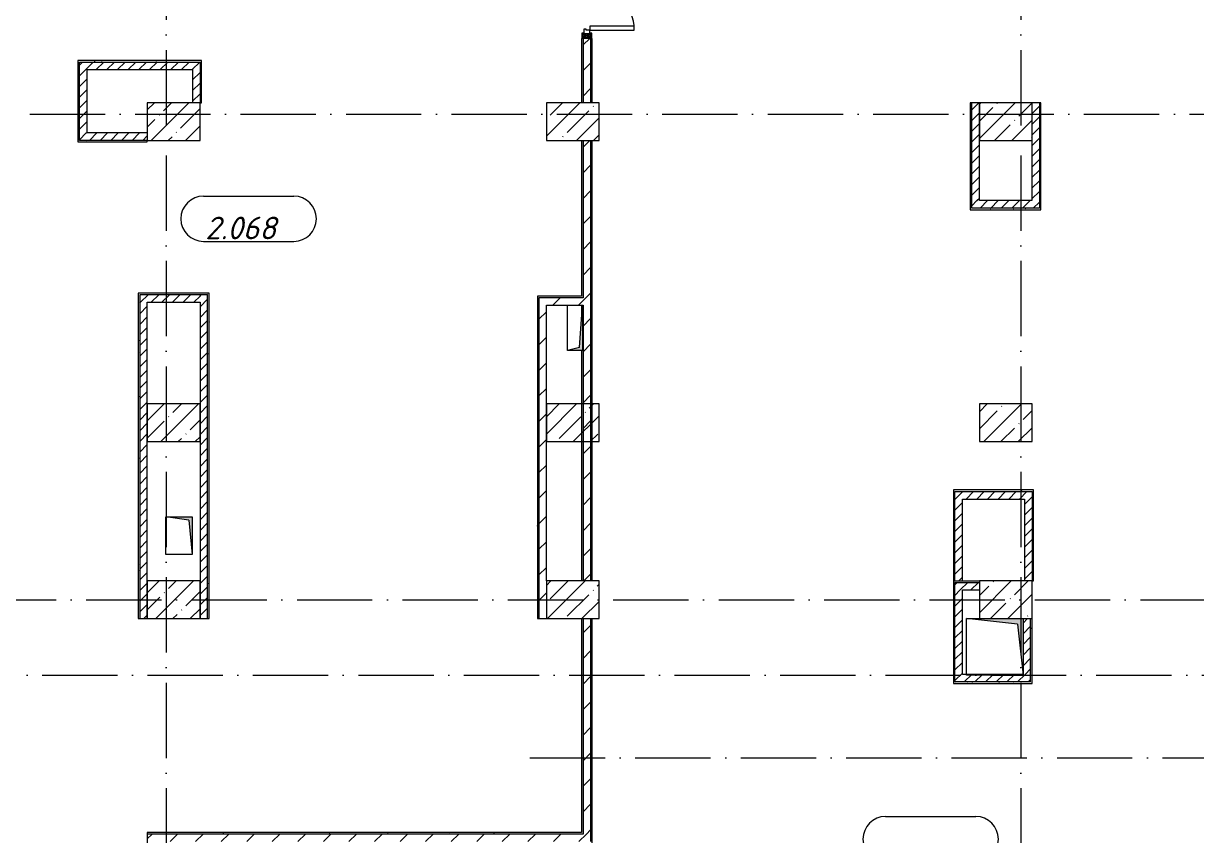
# Model space of a CAD drawing. Header units: millimetres. Extents: x -6467 to 106027, y -7090 to 195095.
# Drawn here: x 75855 to 91435, y 72451 to 83233 of the extents above; entities that cross this region are included whole.
import ezdxf

# ---------------------------------------------------------------- set-up
doc = ezdxf.new("R2010")
doc.units = ezdxf.units.MM
doc.linetypes.add('50_200_ШТРИХ_1Т_ш5_п1_п1_', pattern=[1400, 1000, -200, 0, -200])
for name, color, linetype, lineweight, true_color in [('A-AREA-IDEN-1', 7, 'Continuous', 9, 0xaaaaaa), ('I-WALL-1', 7, 'Continuous', 5, 0x787878), ('M-EQPM-1', 7, 'Continuous', 9, 0xaaaaaa), ('M-EQPM-2', 7, 'Continuous', 9, 0xe2e2e2), ('Оси-3', 7, '50_200_ШТРИХ_1Т_ш5_п1_п1_', 9, 0xaaaaaa)]:
    doc.layers.add(name, color=color, linetype=linetype, lineweight=lineweight, true_color=true_color)
for name, color, linetype, lineweight in [('A-DOOR', 7, 'Continuous', 9), ('A-DOOR-2', 7, 'Continuous', 5), ('A-DOOR-FRAM', 7, 'Continuous', 9), ('A-DOOR-FRAM-2', 7, 'Continuous', 5), ('A-WALL', 7, 'Continuous', 5), ('A-WALL-FNSH-1', 7, 'Continuous', 5), ('I-WALL', 7, 'Continuous', 5), ('S-COLS', 7, 'Continuous', 9), ('S-COLS-1', 7, 'Continuous', 5)]:
    doc.layers.add(name, color=color, linetype=linetype, lineweight=lineweight)
doc.styles.add('ISOCPEUR_I', font='isocpeui.ttf', dxfattribs={"height": 300})
pattern_1 = [(0, (0, 0), (406.4, 101.6), [6.706, -298.094, 6.706, -298.094, -1625.6]), (0, (0, 0), (406.4, 101.6), [-609.6, 6.706, -602.894, 6.706, -298.094, -711.2]), (0, (0, 0), (406.4, 101.6), [-1524, 6.706, -196.494, 6.706, -501.294]), (120, (152.4, 50.8), (-291.18818, 301.15272), [6.706, -298.094, 6.706, -298.094, -1625.6]), (120, (152.4, 50.8), (-291.18818, 301.15272), [-609.6, 6.706, -602.894, 6.706, -298.094, -711.2]), (120, (152.4, 50.8), (-291.18818, 301.15272), [-1524, 6.706, -196.494, 6.706, -501.294]), (240, (203.2, 254), (-115.21182, -402.75272), [6.706, -298.094, 6.706, -298.094, -1625.6]), (240, (203.2, 254), (-115.21182, -402.75272), [-609.6, 6.706, -602.894, 6.706, -298.094, -711.2]), (240, (203.2, 254), (-115.21182, -402.75272), [-1524, 6.706, -196.494, 6.706, -501.294])]
pattern_2 = [(45, (0, 0), (-169.70563, 169.70563), [])]
pattern_3 = [(45, (0, 0), (-228.0985, 228.0985), []), (45, (228.1, 0), (-228.0985, 228.0985), [403.225, -80.645, 6.706, -73.939])]
pattern_4 = [(45, (0, 0), (-70.71068, 70.71068), [])]

# ---------------------------------------------------------------- blocks, each defined once
blk = doc.blocks.new('110_Дверь_СКБ_2Ст_Наружная1 - СОШ_Д-07_1760_1440_х2400мм_Все учебные помещения_ читальные залы_EIW30-25916202-АИ_План этажа Радиаторы_2')
at = {"layer": 'A-DOOR-2'}
h = blk.add_hatch(dxfattribs=at)
h.set_pattern_fill('FP_137', color=256, style=0, pattern_type=2)
h.set_pattern_definition([(135, (1456.41, 134.685), (-14.14214, -14.14214), []), (225, (1456.41, 134.685), (14.14214, -14.14214), [])])
h.paths.add_polyline_path([(899.5, -60), (899.5, 60), (839.5, 60), (839.5, -60)])
at = {"layer": 'A-DOOR-FRAM-2'}
h = blk.add_hatch(dxfattribs=at)
h.set_pattern_fill('FP_138', color=256, style=0, pattern_type=2)
h.set_pattern_definition([(45, (-666.384, 134.685), (-14.1421, 14.1421), []), (135, (-666.384, 134.685), (-14.1421, -14.1421), [])])
h.paths.add_polyline_path([(-800.5, 60), (-860.5, 60), (-860.5, -60), (-800.5, -60), (-800.5, 49.8)])
at = {"layer": 'A-DOOR'}
for p, q in [((-750.5, 990), (-750.5, 40)), ((-700.5, 990), (-750.5, 990)), ((-700.5, 40), (-700.5, 990)), ((789.5, 630), (739.5, 630)), ((739.5, 630), (739.5, 40)), ((789.5, 40), (789.5, 630)), ((-750.5, 40), (-700.5, 40)), ((739.5, 40), (789.5, 40))]:
    blk.add_line(p, q, dxfattribs=at)
at = {"layer": 'A-DOOR-2'}
for p, q in [((-792.5, 68), (-862.5, 68)), ((-862.5, 68), (-862.5, 60)), ((-862.5, 60), (-800.5, 60)), ((-800.5, 60), (-800.5, 40)), ((-800.5, 40), (-792.5, 40)), ((-792.5, 40), (-792.5, 68)), ((901.5, 68), (831.5, 68)), ((831.5, 68), (831.5, 40)), ((831.5, 40), (839.5, 40)), ((839.5, 40), (839.5, 60)), ((839.5, 60), (901.5, 60)), ((901.5, 60), (901.5, 68)), ((-862.5, -60), (-862.5, -68)), ((-800.5, -60), (-862.5, -60)), ((-862.5, -68), (-792.5, -68)), ((-792.5, -40), (-800.5, -40)), ((-800.5, -40), (-800.5, -60)), ((-792.5, -68), (-792.5, -40)), ((839.5, -40), (831.5, -40)), ((831.5, -40), (831.5, -68)), ((831.5, -68), (901.5, -68)), ((839.5, -60), (839.5, -40)), ((901.5, -60), (839.5, -60)), ((901.5, -68), (901.5, -60))]:
    blk.add_line(p, q, dxfattribs=at)
for centre, radius, start, end in [((-750.5, 40), 950, 0, 90), ((789.5, 40), 590, 90, 180)]:
    blk.add_arc(centre, radius, start, end, dxfattribs=at)
at = {"layer": 'A-DOOR-FRAM'}
for p, q in [((-800.5, 60), (-860.5, 60)), ((-860.5, 60), (-860.5, -60)), ((-800.5, -60), (-800.5, 60)), ((-750.5, 40), (-800.5, 40)), ((-800.5, 40), (-800.5, -40)), ((-750.5, -10), (-750.5, 40)), ((789.5, 40), (789.5, -10)), ((839.5, 40), (789.5, 40)), ((899.5, 60), (839.5, 60)), ((839.5, 60), (839.5, -60)), ((839.5, -40), (839.5, 40)), ((899.5, -60), (899.5, 60)), ((-860.5, -60), (-800.5, -60)), ((-800.5, -40), (-740.5, -40)), ((-740.5, -10), (-750.5, -10)), ((-740.5, -40), (-740.5, -10)), ((789.5, -10), (779.5, -10)), ((779.5, -10), (779.5, -40)), ((779.5, -40), (839.5, -40)), ((839.5, -60), (899.5, -60))]:
    blk.add_line(p, q, dxfattribs=at)
blk = doc.blocks.new('Канал вертикальный прямоугольный - Шахта - значок проема-24087330-АИ_План этажа Радиаторы_2')
at = {"layer": 'M-EQPM-2'}
blk.add_hatch(color=256, dxfattribs=at).paths.add_polyline_path([(-100, -300), (-60, 260), (100, 300), (-100, 300)])
at = {"layer": 'M-EQPM-1'}
for p, q in [((-100, -300), (-100, 300)), ((-100, 300), (100, 300)), ((-60, 260), (-100, -300)), ((-60, 260), (100, 300)), ((100, 300), (100, -300)), ((100, -300), (-100, -300))]:
    blk.add_line(p, q, dxfattribs=at)
blk = doc.blocks.new('BSC_Колонна _Прямоугольная - 500х700-V360-АИ_План этажа Радиаторы_2')
at = {"layer": 'S-COLS-1'}
h = blk.add_hatch(dxfattribs=at)
h.set_pattern_fill('FP_246', color=256, style=0, pattern_type=2)
h.set_pattern_definition([(315, (-75580.7, 83150), (228.0985, 228.0985), []), (315, (-75580.7, 82921.9), (228.0985, 228.0985), [403.225, -80.645, 6.706, -73.939])])
h.paths.add_polyline_path([(-250, 350), (-250, -350), (250, -350), (250, 350), (132, 350)])
for p, q in [((250, 350), (-250, 350)), ((-250, 350), (-250, -350)), ((250, -350), (250, 350)), ((-250, -350), (250, -350))]:
    blk.add_line(p, q, dxfattribs=at)
blk = doc.blocks.new('BSC_Колонна _Прямоугольная - 500х700-V361-АИ_План этажа Радиаторы_2')
at = {"layer": 'S-COLS-1'}
h = blk.add_hatch(dxfattribs=at)
h.set_pattern_fill('FP_247', color=256, style=0, pattern_type=2)
h.set_pattern_definition([(315, (-75580.7, 88900), (228.0985, 228.0985), []), (315, (-75580.7, 88671.9), (228.0985, 228.0985), [403.225, -80.645, 6.706, -73.939])])
h.paths.add_polyline_path([(-250, 350), (-250, -350), (250, -350), (250, 350), (132, 350)])
for p, q in [((250, 350), (-250, 350)), ((250, -350), (250, 350)), ((-250, -230), (-250, -350)), ((-250, -350), (250, -350))]:
    blk.add_line(p, q, dxfattribs=at)
blk = doc.blocks.new('BSC_Колонна _Прямоугольная - 500х700-V362-АИ_План этажа Радиаторы_2')
at = {"layer": 'S-COLS-1'}
h = blk.add_hatch(dxfattribs=at)
h.set_pattern_fill('FP_248', color=256, style=0, pattern_type=2)
h.set_pattern_definition([(315, (-77930.7, 88900), (228.0985, 228.0985), []), (315, (-77930.7, 88671.9), (228.0985, 228.0985), [403.225, -80.645, 6.706, -73.939])])
h.paths.add_polyline_path([(-250, 350), (-250, -350), (250, -350), (250, 350)])
for p, q in [((250, 350), (-250, 350)), ((-250, 350), (-250, -350)), ((250, -350), (250, 350)), ((-250, -350), (250, -350))]:
    blk.add_line(p, q, dxfattribs=at)
blk = doc.blocks.new('BSC_Колонна _Прямоугольная - 500х700-V363-АИ_План этажа Радиаторы_2')
at = {"layer": 'S-COLS-1'}
h = blk.add_hatch(dxfattribs=at)
h.set_pattern_fill('FP_249', color=256, style=0, pattern_type=2)
h.set_pattern_definition([(315, (-81930.7, 77849.65), (228.0985, 228.0985), []), (315, (-81930.7, 77621.55), (228.0985, 228.0985), [403.225, -80.645, 6.706, -73.939])])
h.paths.add_polyline_path([(-250, 350), (-250, -350), (250, -350), (250, 350)])
for p, q in [((250, 350), (-250, 350)), ((-250, 350), (-250, -350)), ((250, -350), (250, 350)), ((-250, -350), (250, -350))]:
    blk.add_line(p, q, dxfattribs=at)
blk = doc.blocks.new('BSC_Колонна _Прямоугольная - 500х700-V364-АИ_План этажа Радиаторы_2')
at = {"layer": 'S-COLS-1'}
h = blk.add_hatch(dxfattribs=at)
h.set_pattern_fill('FP_250', color=256, style=0, pattern_type=2)
h.set_pattern_definition([(315, (-81930.7, 83150), (228.0985, 228.0985), []), (315, (-81930.7, 82921.9), (228.0985, 228.0985), [403.225, -80.645, 6.706, -73.939])])
h.paths.add_polyline_path([(-250, 350), (-250, -350), (250, -350), (250, 350)])
for p, q in [((250, 350), (-250, 350)), ((-250, 350), (-250, -350)), ((250, -350), (250, 350)), ((-250, -350), (250, -350))]:
    blk.add_line(p, q, dxfattribs=at)
blk = doc.blocks.new('Канал вертикальный прямоугольный - Шахта - значок проема-24087404-АИ_План этажа Радиаторы_2')
at = {"layer": 'M-EQPM-2'}
blk.add_hatch(color=256, dxfattribs=at).paths.add_polyline_path([(250, 175), (-250, 175), (-250, -175), (-207.5, 132.5)])
at = {"layer": 'M-EQPM-1'}
for p, q in [((-250, -175), (-250, 175)), ((-250, 175), (250, 175)), ((-207.5, 132.5), (250, 175)), ((250, 175), (250, -175)), ((-207.5, 132.5), (-250, -175)), ((250, -175), (-250, -175))]:
    blk.add_line(p, q, dxfattribs=at)
blk = doc.blocks.new('Канал вертикальный прямоугольный - Шахта - значок проема-24087406-АИ_План этажа Радиаторы_2')
at = {"layer": 'M-EQPM-2'}
blk.add_hatch(color=256, dxfattribs=at).paths.add_polyline_path([(375, 375), (-375, 375), (-375, -375), (-300, 300)])
at = {"layer": 'M-EQPM-1'}
for p, q in [((-375, -375), (-375, 375)), ((-375, 375), (375, 375)), ((-300, 300), (375, 375)), ((375, 375), (375, -375)), ((-300, 300), (-375, -375)), ((375, -375), (-375, -375))]:
    blk.add_line(p, q, dxfattribs=at)
blk = doc.blocks.new('AAR_СКБ_Марка_помещения_1_5 ммп - Номер-27962133-АИ_План этажа Радиаторы_2')
at = {"layer": 'A-AREA-IDEN-1'}
for p, q in [((-2.987, 3), (3.013, 3)), ((-2.987, 0), (3.013, 0))]:
    blk.add_line(p, q, dxfattribs=at)
for centre, start, end in [((-2.987, 1.5), 90, 270), ((3.013, 1.5), 270, 90)]:
    blk.add_arc(centre, 1.5, start, end, dxfattribs=at)

msp = doc.modelspace()

# ---------------------------------------------------------------- hatches: boundary and pattern name
at = {"layer": 'I-WALL'}
h = msp.add_hatch(dxfattribs=at)
h.set_pattern_fill('FP_5', color=256, style=0, pattern_type=2)
h.set_pattern_definition(pattern_2)
h.paths.add_polyline_path([(83287, 72471), (83387, 72471), (83387, 75331), (83287, 75331), (83287, 72491)])
h.paths.add_polyline_path([(83387, 75831), (83387, 81681), (83287, 81681), (83287, 75831), (83339, 75831)])
h.paths.add_polyline_path([(83363, 82181), (83387, 82181), (83387, 83036), (83287, 83036), (83287, 82181), (83362, 82181)])
h.paths.add_polyline_path([(83287, 84796), (83387, 84796), (83387, 85161), (83287, 85161), (83287, 84864)])
h = msp.add_hatch(dxfattribs=at)
h.set_pattern_fill('FP_4', color=256, style=0, pattern_type=2)
h.set_pattern_definition(pattern_4)
h.paths.add_polyline_path([(76699, 81781), (76699, 82721), (76599, 82721), (76599, 81781)])
h = msp.add_hatch(dxfattribs=at)
h.set_pattern_fill('FP_4', color=256, style=0, pattern_type=2)
h.set_pattern_definition(pattern_4)
h.paths.add_polyline_path([(78100, 82621), (78200, 82621), (78200, 82721), (76699, 82721), (76699, 82621)])
h = msp.add_hatch(dxfattribs=at)
h.set_pattern_fill('FP_4', color=256, style=0, pattern_type=2)
h.set_pattern_definition(pattern_4)
h.paths.add_polyline_path([(78200, 82181), (78200, 82621), (78100, 82621), (78100, 82181)])
h = msp.add_hatch(dxfattribs=at)
h.set_pattern_fill('FP_4', color=256, style=0, pattern_type=2)
h.set_pattern_definition(pattern_4)
h.paths.add_polyline_path([(88550, 80881), (88550, 82181), (88450, 82181), (88450, 80881)])
h = msp.add_hatch(dxfattribs=at)
h.set_pattern_fill('FP_4', color=256, style=0, pattern_type=2)
h.set_pattern_definition(pattern_4)
h.paths.add_polyline_path([(89347, 80781), (89347, 82181), (89247, 82181), (89247, 80781)])
h = msp.add_hatch(dxfattribs=at)
h.set_pattern_fill('FP_4', color=256, style=0, pattern_type=2)
h.set_pattern_definition(pattern_4)
h.paths.add_polyline_path([(77500, 81681), (77500, 81781), (76599, 81781), (76599, 81681)])
h = msp.add_hatch(dxfattribs=at)
h.set_pattern_fill('FP_4', color=256, style=0, pattern_type=2)
h.set_pattern_definition(pattern_4)
h.paths.add_polyline_path([(89247, 80781), (89247, 80881), (88450, 80881), (88450, 80781), (89200, 80781)])
h = msp.add_hatch(dxfattribs=at)
h.set_pattern_fill('FP_4', color=256, style=0, pattern_type=2)
h.set_pattern_definition(pattern_4)
h.paths.add_polyline_path([(78200, 79531), (78200, 79631), (77400, 79631), (77400, 79531), (77500, 79531)])
h = msp.add_hatch(dxfattribs=at)
h.set_pattern_fill('FP_4', color=256, style=0, pattern_type=2)
h.set_pattern_definition(pattern_4)
h.paths.add_polyline_path([(78300, 75331), (78300, 79631), (78200, 79631), (78200, 75331)])
h = msp.add_hatch(dxfattribs=at)
h.set_pattern_fill('FP_4', color=256, style=0, pattern_type=2)
h.set_pattern_definition(pattern_4)
h.paths.add_polyline_path([(77500, 75331), (77500, 79531), (77400, 79531), (77400, 75331)])
h = msp.add_hatch(dxfattribs=at)
h.set_pattern_fill('FP_5', color=256, style=0, pattern_type=2)
h.set_pattern_definition(pattern_2)
h.paths.add_polyline_path([(83240, 79491), (83287, 79491), (83287, 79591), (82700, 79591), (82700, 79491), (82800, 79491)])
h = msp.add_hatch(dxfattribs=at)
h.set_pattern_fill('FP_5', color=256, style=0, pattern_type=2)
h.set_pattern_definition(pattern_2)
h.paths.add_polyline_path([(82800, 75331), (82800, 79491), (82700, 79491), (82700, 75331)])
h = msp.add_hatch(dxfattribs=at)
h.set_pattern_fill('FP_4', color=256, style=0, pattern_type=2)
h.set_pattern_definition(pattern_4)
h.paths.add_polyline_path([(88226, 75831), (88326, 75831), (88326, 77019), (88226, 77019)])
h = msp.add_hatch(dxfattribs=at)
h.set_pattern_fill('FP_4', color=256, style=0, pattern_type=2)
h.set_pattern_definition(pattern_4)
h.paths.add_polyline_path([(89250, 76919), (89250, 77019), (88326, 77019), (88326, 76919), (89200, 76919)])
h = msp.add_hatch(dxfattribs=at)
h.set_pattern_fill('FP_4', color=256, style=0, pattern_type=2)
h.set_pattern_definition(pattern_4)
h.paths.add_polyline_path([(89150, 75831), (89250, 75831), (89250, 76919), (89150, 76919)])
h = msp.add_hatch(dxfattribs=at)
h.set_pattern_fill('FP_4', color=256, style=0, pattern_type=2)
h.set_pattern_definition(pattern_4)
h.paths.add_polyline_path([(88550, 75711), (88550, 75811), (88226, 75811), (88226, 75711), (88326, 75711)])
h = msp.add_hatch(dxfattribs=at)
h.set_pattern_fill('FP_4', color=256, style=0, pattern_type=2)
h.set_pattern_definition(pattern_4)
h.paths.add_polyline_path([(88226, 74491), (88326, 74491), (88326, 75711), (88226, 75711)])
h = msp.add_hatch(dxfattribs=at)
h.set_pattern_fill('FP_4', color=256, style=0, pattern_type=2)
h.set_pattern_definition(pattern_4)
h.paths.add_polyline_path([(89130, 74591), (89230, 74591), (89230, 75331), (89130, 75331), (89130, 75256)])
h = msp.add_hatch(dxfattribs=at)
h.set_pattern_fill('FP_4', color=256, style=0, pattern_type=2)
h.set_pattern_definition(pattern_4)
h.paths.add_polyline_path([(89230, 74491), (89230, 74591), (89130, 74591), (89129, 74591), (88326, 74591), (88326, 74491), (89200, 74491)])
h = msp.add_hatch(dxfattribs=at)
h.set_pattern_fill('FP_5', color=256, style=0, pattern_type=2)
h.set_pattern_definition(pattern_2)
h.paths.add_polyline_path([(82556, 72371), (83387, 72371), (83387, 72471), (77500, 72471), (77500, 72371), (79234, 72371)])
at = {"layer": 'I-WALL-1'}
h = msp.add_hatch(dxfattribs=at)
h.set_pattern_fill('FP_3', color=256, style=0, pattern_type=2)
h.set_pattern_definition(pattern_1)
h.paths.add_polyline_path([(83267, 72491), (83287, 72491), (83287, 75331), (83267, 75331)])
h.paths.add_polyline_path([(83280, 79491), (83267, 79491), (83267, 79309)])
h.paths.add_polyline_path([(83287, 75831), (83287, 79491), (83280, 79491), (83280, 78891), (83267, 78891), (83267, 75831), (83280, 75831)])
h.paths.add_polyline_path([(83287, 79591), (83287, 81681), (83267, 81681), (83267, 79591)])
h.paths.add_polyline_path([(83287, 82181), (83287, 83036), (83267, 83034), (83269, 82181), (83282, 82181)])
h.paths.add_polyline_path([(83287, 84796), (83287, 85181), (83267, 85181), (83269, 84798), (83277, 84796)])
h = msp.add_hatch(dxfattribs=at)
h.set_pattern_fill('FP_3', color=256, style=0, pattern_type=2)
h.set_pattern_definition(pattern_1)
h.paths.add_polyline_path([(83407, 72371), (83407, 75331), (83387, 75331), (83387, 72371)])
h.paths.add_polyline_path([(83407, 75831), (83407, 81681), (83387, 81681), (83387, 75831), (83401, 75831)])
h.paths.add_polyline_path([(83397, 82181), (83407, 82181), (83405, 83034), (83387, 83036), (83389, 82181)])
h.paths.add_polyline_path([(83397, 84796), (83397, 84798), (83407, 84798), (83407, 85181), (83287, 85181), (83287, 85161), (83387, 85161), (83387, 84796)])
h = msp.add_hatch(dxfattribs=at)
h.set_pattern_fill('FP_3', color=256, style=0, pattern_type=2)
h.set_pattern_definition(pattern_1)
h.paths.add_polyline_path([(76599, 81681), (76599, 82741), (76579, 82741), (76579, 81681)])
h = msp.add_hatch(dxfattribs=at)
h.set_pattern_fill('FP_3', color=256, style=0, pattern_type=2)
h.set_pattern_definition(pattern_1)
h.paths.add_polyline_path([(76599, 82721), (78220, 82721), (78220, 82741), (76599, 82741)])
h = msp.add_hatch(dxfattribs=at)
h.set_pattern_fill('FP_3', color=256, style=0, pattern_type=2)
h.set_pattern_definition(pattern_1)
h.paths.add_polyline_path([(78200, 82181), (78220, 82181), (78220, 82721), (78200, 82721), (78200, 82621)])
h = msp.add_hatch(dxfattribs=at)
h.set_pattern_fill('FP_3', color=256, style=0, pattern_type=2)
h.set_pattern_definition(pattern_1)
h.paths.add_polyline_path([(88450, 80781), (88450, 82181), (88430, 82181), (88430, 80781)])
h = msp.add_hatch(dxfattribs=at)
h.set_pattern_fill('FP_3', color=256, style=0, pattern_type=2)
h.set_pattern_definition(pattern_1)
h.paths.add_polyline_path([(89367, 80761), (89367, 82181), (89347, 82181), (89347, 80761)])
h = msp.add_hatch(dxfattribs=at)
h.set_pattern_fill('FP_3', color=256, style=0, pattern_type=2)
h.set_pattern_definition(pattern_1)
h.paths.add_polyline_path([(77500, 81661), (77500, 81681), (76579, 81681), (76579, 81661)])
h = msp.add_hatch(dxfattribs=at)
h.set_pattern_fill('FP_3', color=256, style=0, pattern_type=2)
h.set_pattern_definition(pattern_1)
h.paths.add_polyline_path([(89247, 80761), (89347, 80761), (89347, 80781), (88430, 80781), (88430, 80761), (89200, 80761)])
h = msp.add_hatch(dxfattribs=at)
h.set_pattern_fill('FP_3', color=256, style=0, pattern_type=2)
h.set_pattern_definition(pattern_1)
h.paths.add_polyline_path([(78300, 79631), (78300, 79651), (77380, 79651), (77380, 79631), (78200, 79631)])
h = msp.add_hatch(dxfattribs=at)
h.set_pattern_fill('FP_3', color=256, style=0, pattern_type=2)
h.set_pattern_definition(pattern_1)
h.paths.add_polyline_path([(77380, 75331), (77400, 75331), (77400, 79631), (77380, 79631), (77380, 75712)])
h = msp.add_hatch(dxfattribs=at)
h.set_pattern_fill('FP_3', color=256, style=0, pattern_type=2)
h.set_pattern_definition(pattern_1)
h.paths.add_polyline_path([(78300, 75331), (78320, 75331), (78320, 79651), (78300, 79651), (78300, 75712)])
h = msp.add_hatch(dxfattribs=at)
h.set_pattern_fill('FP_3', color=256, style=0, pattern_type=2)
h.set_pattern_definition(pattern_1)
h.paths.add_polyline_path([(83267, 79591), (83267, 79611), (82680, 79611), (82680, 79591), (82700, 79591)])
h = msp.add_hatch(dxfattribs=at)
h.set_pattern_fill('FP_3', color=256, style=0, pattern_type=2)
h.set_pattern_definition(pattern_1)
h.paths.add_polyline_path([(82700, 75331), (82700, 79591), (82680, 79591), (82680, 75331)])
h = msp.add_hatch(dxfattribs=at)
h.set_pattern_fill('FP_3', color=256, style=0, pattern_type=2)
h.set_pattern_definition(pattern_1)
h.paths.add_polyline_path([(88226, 75831), (88226, 77039), (88206, 77039), (88206, 75831)])
h = msp.add_hatch(dxfattribs=at)
h.set_pattern_fill('FP_3', color=256, style=0, pattern_type=2)
h.set_pattern_definition(pattern_1)
h.paths.add_polyline_path([(89270, 77019), (89270, 77039), (88226, 77039), (88226, 77019), (89250, 77019)])
h = msp.add_hatch(dxfattribs=at)
h.set_pattern_fill('FP_3', color=256, style=0, pattern_type=2)
h.set_pattern_definition(pattern_1)
h.paths.add_polyline_path([(89250, 75831), (89270, 75831), (89270, 77019), (89250, 77019), (89250, 76919)])
h = msp.add_hatch(dxfattribs=at)
h.set_pattern_fill('FP_3', color=256, style=0, pattern_type=2)
h.set_pattern_definition(pattern_1)
h.paths.add_polyline_path([(88550, 75811), (88550, 75831), (88206, 75831), (88206, 75811), (88226, 75811)])
h = msp.add_hatch(dxfattribs=at)
h.set_pattern_fill('FP_3', color=256, style=0, pattern_type=2)
h.set_pattern_definition(pattern_1)
h.paths.add_polyline_path([(88226, 74471), (88226, 75811), (88206, 75811), (88206, 74471)])
h = msp.add_hatch(dxfattribs=at)
h.set_pattern_fill('FP_3', color=256, style=0, pattern_type=2)
h.set_pattern_definition(pattern_1)
h.paths.add_polyline_path([(89230, 74491), (89250, 74491), (89250, 75331), (89230, 75331), (89230, 74591)])
h = msp.add_hatch(dxfattribs=at)
h.set_pattern_fill('FP_3', color=256, style=0, pattern_type=2)
h.set_pattern_definition(pattern_1)
h.paths.add_polyline_path([(88226, 74471), (89250, 74471), (89250, 74491), (88226, 74491)])
h = msp.add_hatch(dxfattribs=at)
h.set_pattern_fill('FP_3', color=256, style=0, pattern_type=2)
h.set_pattern_definition(pattern_1)
h.paths.add_polyline_path([(83287, 72471), (83287, 72491), (77500, 72491), (77500, 72471), (82556, 72471)])
at = {"layer": 'S-COLS-1'}
h = msp.add_hatch(dxfattribs=at)
h.set_pattern_fill('FP_1', color=256, style=0, pattern_type=2)
h.set_pattern_definition(pattern_3)
h.paths.add_polyline_path([(89250, 81681), (89250, 82181), (88550, 82181), (88550, 81681), (89200, 81681)])
h = msp.add_hatch(dxfattribs=at)
h.set_pattern_fill('FP_1', color=256, style=0, pattern_type=2)
h.set_pattern_definition(pattern_3)
h.paths.add_polyline_path([(77500, 77681), (78200, 77681), (78200, 78181), (77500, 78181)])
h = msp.add_hatch(dxfattribs=at)
h.set_pattern_fill('FP_1', color=256, style=0, pattern_type=2)
h.set_pattern_definition(pattern_3)
h.paths.add_polyline_path([(83500, 77681), (83500, 78181), (82800, 78181), (82800, 77681)])
h = msp.add_hatch(dxfattribs=at)
h.set_pattern_fill('FP_1', color=256, style=0, pattern_type=2)
h.set_pattern_definition(pattern_3)
h.paths.add_polyline_path([(77500, 75331), (78200, 75331), (78200, 75831), (77500, 75831), (77500, 75712)])

# ---------------------------------------------------------------- linework, layer by layer
at = {"layer": 'A-WALL'}
for p, q in [((83287, 83036), (83287, 82181)), ((83387, 83036), (83387, 82181)), ((76599, 82721), (78200, 82721)), ((76599, 81681), (76599, 82721)), ((78200, 82721), (78200, 82181)), ((88450, 80781), (88450, 82181)), ((89347, 82181), (89347, 80781)), ((77500, 81681), (76599, 81681)), ((83287, 81681), (83287, 79591)), ((83387, 81681), (83387, 75831)), ((89347, 80781), (88450, 80781)), ((77400, 79631), (77400, 75331)), ((78300, 79631), (77400, 79631)), ((78300, 75331), (78300, 79631)), ((83287, 79591), (82700, 79591)), ((82700, 79591), (82700, 75331)), ((83267, 79491), (83287, 79491)), ((83287, 79491), (83287, 75831)), ((88226, 77019), (89250, 77019)), ((88226, 75831), (88226, 77019)), ((89250, 77019), (89250, 75831)), ((88226, 74491), (88226, 75811)), ((88226, 75811), (88550, 75811)), ((83287, 75331), (83287, 72471)), ((83387, 75331), (83387, 72371)), ((89230, 74491), (89230, 75331)), ((89230, 74491), (88226, 74491)), ((83287, 72471), (77500, 72471))]:
    msp.add_line(p, q, dxfattribs=at)
at = {"layer": 'A-WALL-FNSH-1'}
for p, q in [((83267, 83036), (83267, 82181)), ((83407, 82181), (83407, 83036)), ((78220, 82741), (76579, 82741)), ((76579, 82741), (76579, 81661)), ((78220, 82181), (78220, 82741)), ((76699, 82621), (78100, 82621)), ((76699, 81781), (76699, 82621)), ((78100, 82621), (78100, 82181)), ((78200, 82181), (78220, 82181)), ((88430, 82181), (88430, 80761)), ((88550, 82181), (88430, 82181)), ((88550, 80881), (88550, 82181)), ((89367, 82181), (89247, 82181)), ((89247, 82181), (89247, 80881)), ((89367, 80761), (89367, 82181)), ((76579, 81661), (77500, 81661)), ((77500, 81781), (76699, 81781)), ((77500, 81661), (77500, 81681)), ((83267, 81681), (83267, 79611)), ((83407, 75831), (83407, 81681)), ((89247, 80881), (88550, 80881)), ((88430, 80761), (89367, 80761)), ((77380, 79651), (77380, 75331)), ((78320, 79651), (77380, 79651)), ((78320, 75331), (78320, 79651)), ((77500, 75331), (77500, 79531)), ((77500, 79531), (78200, 79531)), ((78200, 79531), (78200, 75331)), ((83267, 79611), (82680, 79611)), ((82680, 79611), (82680, 75331)), ((82800, 79491), (83267, 79491)), ((82800, 75831), (82800, 79491)), ((83267, 79491), (83267, 79309)), ((83267, 78891), (83267, 75831)), ((88206, 77039), (88206, 74471)), ((89270, 77039), (88206, 77039)), ((89270, 75831), (89270, 77039)), ((88326, 76919), (89150, 76919)), ((88326, 75831), (88326, 76919)), ((89150, 76919), (89150, 75831)), ((88206, 75831), (88550, 75831)), ((89250, 75831), (89270, 75831)), ((88326, 74591), (88326, 75711)), ((88326, 75711), (88550, 75711)), ((77380, 75331), (77500, 75331)), ((78200, 75331), (78320, 75331)), ((82680, 75331), (82800, 75331)), ((83267, 75331), (83267, 72491)), ((83407, 72351), (83407, 75331)), ((89250, 74471), (89250, 75331)), ((88206, 74471), (89250, 74471)), ((89129, 74591), (88326, 74591)), ((83267, 72491), (77500, 72491)), ((77500, 72491), (77500, 70381))]:
    msp.add_line(p, q, dxfattribs=at)
at = {"layer": 'S-COLS-1'}
for p, q in [((89250, 82181), (88550, 82181)), ((88550, 82181), (88550, 81681)), ((89250, 81681), (89250, 82181)), ((88550, 81681), (89250, 81681)), ((78200, 78181), (77500, 78181)), ((77500, 78181), (77500, 77681)), ((78200, 77681), (78200, 78181)), ((83500, 78181), (82800, 78181)), ((82800, 78181), (82800, 77681)), ((83500, 77681), (83500, 78181)), ((77500, 77681), (78200, 77681)), ((82800, 77681), (83500, 77681)), ((78200, 75831), (77500, 75831)), ((77500, 75831), (77500, 75331)), ((78200, 75331), (78200, 75831)), ((77500, 75331), (78200, 75331))]:
    msp.add_line(p, q, dxfattribs=at)
at = {"layer": 'Оси-3'}
for p, q in [((77750, 91281), (77750, 9331)), ((89100, 91281), (89100, -5890)), ((-5267, 82031), (104718, 82031)), ((48686, 75581), (104718, 75581)), ((36900, 74581), (104718, 74581)), ((82581, 73481), (104718, 73481))]:
    msp.add_line(p, q, dxfattribs=at)

# ---------------------------------------------------------------- block references
at = {"layer": 'A-AREA-IDEN-1', "xscale": 199.9999999999999, "yscale": 199.9999999999999, "zscale": 199.9999999999999}
for p in [(78843, 80340), (87901, 72103)]:
    msp.add_blockref('AAR_СКБ_Марка_помещения_1_5 ммп - Номер-27962133-АИ_План этажа Радиаторы_2', p, dxfattribs=at)
at = {"layer": 'A-DOOR-2', "rotation": 269.9999999999999}
msp.add_blockref('110_Дверь_СКБ_2Ст_Наружная1 - СОШ_Д-07_1760_1440_х2400мм_Все учебные помещения_ читальные залы_EIW30-25916202-АИ_План этажа Радиаторы_2', (83337, 83936), dxfattribs=at)
at = {"layer": 'M-EQPM-1'}
for name, p, rotation in [('Канал вертикальный прямоугольный - Шахта - значок проема-24087330-АИ_План этажа Радиаторы_2', (83180, 79191), 180), ('Канал вертикальный прямоугольный - Шахта - значок проема-24087404-АИ_План этажа Радиаторы_2', (77920, 76431), 269.9999999999989), ('Канал вертикальный прямоугольный - Шахта - значок проема-24087406-АИ_План этажа Радиаторы_2', (88755, 74956), 269.9999999999989)]:
    msp.add_blockref(name, p, dxfattribs=dict(at, rotation=rotation))
at = {"layer": 'S-COLS', "rotation": 89.9999999999999}
for name, p in [('BSC_Колонна _Прямоугольная - 500х700-V363-АИ_План этажа Радиаторы_2', (77850, 81931)), ('BSC_Колонна _Прямоугольная - 500х700-V364-АИ_План этажа Радиаторы_2', (83150, 81931)), ('BSC_Колонна _Прямоугольная - 500х700-V362-АИ_План этажа Радиаторы_2', (88900, 77931)), ('BSC_Колонна _Прямоугольная - 500х700-V360-АИ_План этажа Радиаторы_2', (83150, 75581)), ('BSC_Колонна _Прямоугольная - 500х700-V361-АИ_План этажа Радиаторы_2', (88900, 75581))]:
    msp.add_blockref(name, p, dxfattribs=at)

# ---------------------------------------------------------------- texts
at = {"layer": 'A-AREA-IDEN-1', "insert": (78740, 80368), "char_height": 300, "width": 952, "attachment_point": 8, "line_spacing_factor": 1.139951, "style": 'ISOCPEUR_I'}
msp.add_mtext('\\pxqc,t8.46667,16.93333,25.4,33.86667,42.33333,50.8,59.26667,67.73333,76.2,84.66667,93.13333,101.6,110.06667,118.53333,127,135.46667,143.93333,152.4,160.86667,169.33333,177.8,186.26667,194.73333,203.2,211.66667,220.13333,228.6,237.06667,245.53333,254,262.46667,270.93333;{2.068}', dxfattribs=at)

doc.saveas('drawing.dxf')
